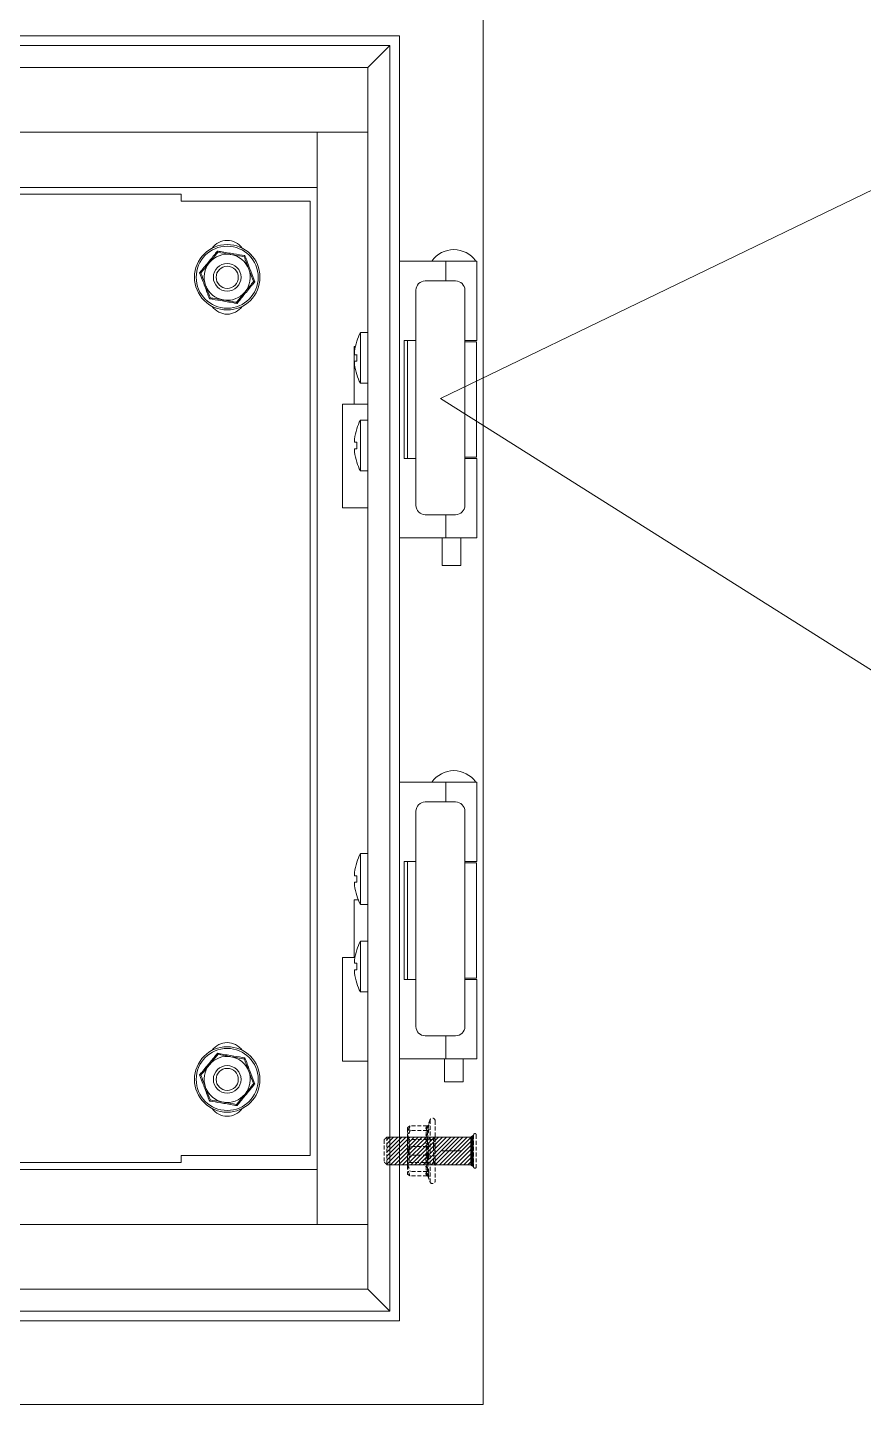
# Model space of a CAD drawing. Header units: millimetres. Extents: x 1797 to 6074, y 1266 to 4302.
# Drawn here: x 4480.1 to 4752, y 1799.2 to 2247.2 of the extents above; entities that cross this region are included whole.
import ezdxf

# ---------------------------------------------------------------- set-up
doc = ezdxf.new("R2010")
doc.units = ezdxf.units.MM
doc.linetypes.add('HIDDEN', pattern=[1.905, 1.27, -0.635])
doc.layers.add('AMLAYER_BENDLINE_BACK', color=1, linetype='HIDDEN')
doc.layers.add('BUSBAR', color=3, linetype='Continuous')

msp = doc.modelspace()

# ---------------------------------------------------------------- hatches: boundary and pattern name
at = {"layer": 'AMLAYER_BENDLINE_BACK', "lineweight": 9}
h = msp.add_hatch(dxfattribs=at)
h.set_pattern_fill('ANSI31', color=1, scale=7.5, style=0)
h.set_pattern_definition([(45, (50784.7502, 10627.8416), (-0.662912607, 0.662912607), [])])
edge = h.paths.add_edge_path()
edge.add_line((4624.27, 1884.2), (4624.27, 1885.15))
edge.add_line((4624.27, 1885.15), (4624.27, 1885.56))
edge.add_line((4624.27, 1885.56), (4624.27, 1886.07))
edge.add_line((4624.27, 1886.07), (4624.27, 1886.23))
edge.add_spline(control_points=[(4624.27, 1886.23), (4596.95, 1886.23)], knot_values=[0, 0, 1, 1], degree=1, periodic=0)
edge.add_line((4596.95, 1886.23), (4596.95, 1877.23))
edge.add_spline(control_points=[(4596.95, 1877.23), (4624.27, 1877.23)], knot_values=[0, 0, 1, 1], degree=1, periodic=0)
edge.add_line((4624.27, 1877.23), (4624.27, 1877.32))
edge.add_line((4624.27, 1877.32), (4624.27, 1878.01))
edge.add_line((4624.27, 1878.01), (4624.27, 1878.46))
edge.add_line((4624.27, 1878.46), (4624.27, 1878.63))
edge.add_line((4624.27, 1878.63), (4624.27, 1879.15))
edge.add_line((4624.27, 1879.15), (4624.27, 1880.22))
edge.add_line((4624.27, 1880.22), (4624.27, 1880.45))
edge.add_line((4624.27, 1880.45), (4624.27, 1880.62))
edge.add_line((4624.27, 1880.62), (4624.27, 1880.68))
edge.add_line((4624.27, 1880.68), (4624.27, 1881.67))
edge.add_line((4624.27, 1881.67), (4624.27, 1882.84))
edge.add_line((4624.27, 1882.84), (4624.27, 1883.01))
edge.add_line((4624.27, 1883.01), (4624.27, 1883.87))
edge.add_line((4624.27, 1883.87), (4624.27, 1884.2))

# ---------------------------------------------------------------- linework, layer by layer
at = {"color": 7, "linetype": 'Continuous', "lineweight": 9}
for p, q in [((4628.31, 1799.23), (4628.31, 2324.23)), ((4235.5, 2244.54), (4601.12, 2244.54)), ((4601.12, 1826.42), (4601.12, 2244.54)), ((4238.68, 2241.36), (4597.94, 2241.36)), ((4597.94, 2241.36), (4590.81, 2234.23)), ((4597.94, 1829.6), (4597.94, 2241.36)), ((4245.81, 2234.23), (4590.81, 2234.23)), ((4590.81, 1836.73), (4590.81, 2234.23)), ((4245.81, 2213.23), (4590.81, 2213.23)), ((4574.31, 2213.23), (4574.31, 1857.73)), ((4574.31, 2213.23), (4574.31, 2195.23)), ((4574.31, 2195.23), (4262.31, 2195.23)), ((4530.06, 2192.98), (4306.56, 2192.98)), ((4530.06, 2192.98), (4530.06, 2190.73)), ((4530.06, 2190.73), (4572.06, 2190.73)), ((4572.06, 1880.23), (4572.06, 2190.73)), ((4601.12, 2171.23), (4616.18, 2171.23)), ((4616.18, 2171.23), (4626.24, 2171.23)), ((4616.18, 2164.78), (4616.18, 2171.23)), ((4609.44, 2164.78), (4619.34, 2164.78)), ((4606.44, 2091.73), (4606.44, 2161.78)), ((4622.34, 2161.78), (4622.34, 2144.98)), ((4588.37, 2139.73), (4588.37, 2147.98)), ((4586.47, 2140.79), (4586.47, 2141.84)), ((4587.17, 2145.15), (4587.2, 2145.14)), ((4606.44, 2145.43), (4602.65, 2145.43)), ((4602.65, 2145.43), (4602.65, 2107.03)), ((4603.67, 2145.43), (4603.67, 2107.03)), ((4626.24, 2145.43), (4622.34, 2145.43)), ((4622.34, 2107.48), (4622.34, 2144.98)), ((4622.34, 2144.98), (4626.09, 2144.98)), ((4626.09, 2144.98), (4626.09, 2107.48)), ((4587.2, 2140.79), (4586.47, 2140.79)), ((4586.47, 2137.62), (4586.47, 2138.66)), ((4586.47, 2138.66), (4587.2, 2138.66)), ((4588.37, 2131.48), (4588.37, 2139.73)), ((4590.81, 2124.7), (4582.56, 2124.7)), ((4582.56, 2124.7), (4590.81, 2124.7)), ((4588.37, 2111.23), (4588.37, 2119.48)), ((4586.47, 2112.29), (4586.47, 2113.34)), ((4587.2, 2112.29), (4586.47, 2112.29)), ((4586.47, 2109.12), (4586.47, 2110.16)), ((4586.47, 2110.16), (4587.2, 2110.16)), ((4588.37, 2102.98), (4588.37, 2111.23)), ((4602.65, 2107.03), (4606.44, 2107.03)), ((4622.34, 2107.48), (4622.34, 2091.73)), ((4626.09, 2107.48), (4622.34, 2107.48)), ((4622.34, 2107.03), (4626.24, 2107.03)), ((4582.56, 2090.95), (4588.3, 2090.95)), ((4588.3, 2090.95), (4590.81, 2090.95)), ((4619.34, 2088.73), (4609.44, 2088.73)), ((4616.18, 2081.23), (4616.18, 2088.73)), ((4616.18, 2081.23), (4601.12, 2081.23)), ((4626.24, 2081.23), (4616.18, 2081.23)), ((4617.99, 2072.23), (4614.99, 2072.23)), ((4620.99, 2072.23), (4617.99, 2072.23)), ((4601.12, 2001.7), (4616.18, 2001.7)), ((4616.18, 2001.7), (4626.24, 2001.7)), ((4616.18, 1995.25), (4616.18, 2001.7)), ((4609.44, 1995.25), (4619.34, 1995.25)), ((4606.44, 1922.2), (4606.44, 1992.25)), ((4622.34, 1992.25), (4622.34, 1975.45)), ((4588.37, 1970.2), (4588.37, 1978.45)), ((4606.44, 1975.9), (4602.65, 1975.9)), ((4602.65, 1975.9), (4602.65, 1937.5)), ((4603.67, 1975.9), (4603.67, 1937.5)), ((4626.24, 1975.9), (4622.34, 1975.9)), ((4586.47, 1971.27), (4586.47, 1972.32)), ((4587.2, 1971.27), (4586.47, 1971.27)), ((4622.34, 1975.45), (4626.09, 1975.45)), ((4622.34, 1937.95), (4622.34, 1975.45)), ((4626.09, 1975.45), (4626.09, 1937.95)), ((4586.47, 1968.09), (4586.47, 1969.14)), ((4586.47, 1969.14), (4587.2, 1969.14)), ((4588.37, 1961.95), (4588.37, 1970.2)), ((4588.37, 1941.7), (4588.37, 1949.95)), ((4582.56, 1944.7), (4586.61, 1944.7)), ((4586.47, 1942.77), (4586.47, 1943.82)), ((4587.2, 1942.77), (4586.47, 1942.77)), ((4586.47, 1939.59), (4586.47, 1940.64)), ((4586.47, 1940.64), (4587.2, 1940.64)), ((4588.37, 1933.45), (4588.37, 1941.7)), ((4602.65, 1937.5), (4606.44, 1937.5)), ((4626.09, 1937.95), (4622.34, 1937.95)), ((4622.34, 1937.95), (4622.34, 1922.2)), ((4622.34, 1937.5), (4626.24, 1937.5)), ((4619.34, 1919.2), (4609.44, 1919.2)), ((4616.18, 1911.7), (4616.18, 1919.2)), ((4582.56, 1910.95), (4590.81, 1910.95)), ((4616.18, 1911.7), (4601.12, 1911.7)), ((4626.24, 1911.7), (4616.18, 1911.7)), ((4618.74, 1904.2), (4615.74, 1904.2)), ((4621.74, 1904.2), (4618.74, 1904.2)), ((4617.99, 1881.73), (4614.99, 1881.73)), ((4620.99, 1881.73), (4617.99, 1881.73)), ((4306.56, 1877.98), (4530.06, 1877.98)), ((4530.06, 1880.23), (4530.06, 1877.98)), ((4572.06, 1880.23), (4530.06, 1880.23)), ((4574.31, 1875.73), (4262.31, 1875.73)), ((4245.81, 1857.73), (4590.81, 1857.73)), ((4245.81, 1836.73), (4590.81, 1836.73)), ((4590.81, 1836.73), (4597.94, 1829.6)), ((4238.68, 1829.6), (4597.94, 1829.6)), ((4235.5, 1826.42), (4601.12, 1826.42)), ((4208.31, 1799.23), (4628.31, 1799.23))]:
    msp.add_line(p, q, dxfattribs=at)
at = {"color": 7, "linetype": 'HIDDEN', "lineweight": 9}
for p, q in [((4586.31, 2143.45), (4586.74, 2143.45)), ((4586.31, 1963.45), (4587.66, 1963.45))]:
    msp.add_line(p, q, dxfattribs=at)
at = {"color": 1, "linetype": 'HIDDEN', "lineweight": 9}
for p, q in [((4596.95, 1886.23), (4596.95, 1877.23)), ((4624.27, 1886.25), (4624.27, 1886.03)), ((4624.83, 1886.23), (4624.27, 1886.23)), ((4624.83, 1886.21), (4624.27, 1886.21)), ((4624.83, 1886.16), (4624.27, 1886.16)), ((4624.83, 1886.11), (4624.27, 1886.11)), ((4625.17, 1886.33), (4624.83, 1886.33)), ((4625.17, 1886.25), (4624.83, 1886.25)), ((4624.83, 1886.25), (4624.83, 1886.03)), ((4625.17, 1886.23), (4624.83, 1886.23)), ((4625.17, 1886.16), (4624.83, 1886.16)), ((4625.17, 1886.13), (4624.83, 1886.13)), ((4625.17, 1886.13), (4624.83, 1886.13)), ((4625.17, 1886.91), (4625.17, 1876.55)), ((4626.06, 1886.91), (4626.06, 1876.55)), ((4596.07, 1885.34), (4596.07, 1878.11)), ((4624.27, 1886.03), (4624.27, 1886.07)), ((4624.27, 1886.07), (4624.27, 1885.56)), ((4624.83, 1886.04), (4624.27, 1886.04)), ((4624.83, 1885.96), (4624.27, 1885.96)), ((4624.83, 1885.8), (4624.27, 1885.8)), ((4624.83, 1885.68), (4624.27, 1885.68)), ((4624.83, 1885.56), (4624.27, 1885.56)), ((4624.27, 1885.15), (4624.27, 1885.56)), ((4624.83, 1885.43), (4624.27, 1885.43)), ((4624.83, 1885.16), (4624.27, 1885.16)), ((4624.27, 1885.15), (4624.27, 1884.2)), ((4624.83, 1884.99), (4624.27, 1884.99)), ((4624.83, 1884.83), (4624.27, 1884.83)), ((4624.83, 1884.64), (4624.27, 1884.64)), ((4624.83, 1884.29), (4624.27, 1884.29)), ((4624.27, 1884.2), (4624.27, 1883.87)), ((4624.83, 1884.08), (4624.27, 1884.08)), ((4624.83, 1883.87), (4624.27, 1883.87)), ((4624.27, 1883.01), (4624.27, 1883.87)), ((4624.83, 1883.65), (4624.27, 1883.65)), ((4624.83, 1883.25), (4624.27, 1883.25)), ((4624.27, 1883.01), (4624.27, 1882.84)), ((4624.83, 1883.01), (4624.27, 1883.01)), ((4624.27, 1882.84), (4624.27, 1881.67)), ((4624.83, 1882.78), (4624.27, 1882.78)), ((4624.83, 1882.53), (4624.27, 1882.53)), ((4624.83, 1882.1), (4624.27, 1882.1)), ((4624.83, 1881.85), (4624.27, 1881.85)), ((4624.27, 1880.68), (4624.27, 1881.67)), ((4624.27, 1881.67), (4624.27, 1881.61)), ((4624.83, 1881.61), (4624.27, 1881.61)), ((4625.17, 1886.07), (4624.83, 1886.07)), ((4624.83, 1886.07), (4624.83, 1885.15)), ((4624.83, 1886.07), (4624.83, 1886.03)), ((4625.17, 1886.03), (4624.83, 1886.03)), ((4625.17, 1885.98), (4624.83, 1885.98)), ((4625.17, 1885.84), (4624.83, 1885.84)), ((4625.17, 1885.54), (4624.83, 1885.54)), ((4625.17, 1885.44), (4624.83, 1885.44)), ((4625.17, 1885.15), (4624.83, 1885.15)), ((4624.83, 1884.83), (4624.83, 1885.15)), ((4625.17, 1885.05), (4624.83, 1885.05)), ((4624.83, 1884.2), (4624.83, 1884.83)), ((4625.17, 1884.67), (4624.83, 1884.67)), ((4625.17, 1884.31), (4624.83, 1884.31)), ((4625.17, 1884.2), (4624.83, 1884.2)), ((4624.83, 1884.2), (4624.83, 1882.84)), ((4625.17, 1883.82), (4624.83, 1883.82)), ((4625.17, 1883.37), (4624.83, 1883.37)), ((4625.17, 1883.23), (4624.83, 1883.23)), ((4624.83, 1881.85), (4624.83, 1882.84)), ((4625.17, 1882.84), (4624.83, 1882.84)), ((4624.83, 1882.78), (4624.83, 1882.84)), ((4625.17, 1882.7), (4624.83, 1882.7)), ((4625.17, 1882.22), (4624.83, 1882.22)), ((4624.83, 1881.79), (4624.83, 1881.85)), ((4624.83, 1881.79), (4624.83, 1881.67)), ((4625.17, 1881.79), (4624.83, 1881.79)), ((4625.17, 1881.67), (4624.83, 1881.67)), ((4624.83, 1881.67), (4624.83, 1880.22)), ((4624.83, 1881.36), (4624.27, 1881.36)), ((4624.83, 1880.93), (4624.27, 1880.93)), ((4624.83, 1880.68), (4624.27, 1880.68)), ((4624.27, 1880.68), (4624.27, 1880.62)), ((4624.27, 1880.62), (4624.27, 1880.45)), ((4624.83, 1880.45), (4624.27, 1880.45)), ((4624.27, 1880.45), (4624.27, 1880.22)), ((4624.27, 1880.22), (4624.27, 1879.15)), ((4624.83, 1880.21), (4624.27, 1880.21)), ((4624.83, 1879.81), (4624.27, 1879.81)), ((4624.83, 1879.58), (4624.27, 1879.58)), ((4624.83, 1879.38), (4624.27, 1879.38)), ((4624.83, 1879.17), (4624.27, 1879.17)), ((4624.27, 1878.63), (4624.27, 1879.15)), ((4624.83, 1878.82), (4624.27, 1878.82)), ((4624.83, 1878.63), (4624.27, 1878.63)), ((4624.27, 1878.63), (4624.27, 1878.46)), ((4624.83, 1878.46), (4624.27, 1878.46)), ((4624.27, 1878.46), (4624.27, 1878.01)), ((4624.83, 1878.3), (4624.27, 1878.3)), ((4624.83, 1878.03), (4624.27, 1878.03)), ((4624.27, 1878.01), (4624.27, 1877.32)), ((4624.83, 1877.89), (4624.27, 1877.89)), ((4624.83, 1877.77), (4624.27, 1877.77)), ((4624.83, 1877.66), (4624.27, 1877.66)), ((4624.83, 1877.49), (4624.27, 1877.49)), ((4624.83, 1877.41), (4624.27, 1877.41)), ((4624.83, 1877.35), (4624.27, 1877.35)), ((4624.27, 1877.32), (4624.27, 1877.13)), ((4624.83, 1877.3), (4624.27, 1877.3)), ((4624.83, 1877.24), (4624.27, 1877.24)), ((4624.83, 1877.23), (4624.27, 1877.23)), ((4625.17, 1881.24), (4624.83, 1881.24)), ((4625.17, 1880.76), (4624.83, 1880.76)), ((4625.17, 1880.62), (4624.83, 1880.62)), ((4624.83, 1879.58), (4624.83, 1880.22)), ((4625.17, 1880.22), (4624.83, 1880.22)), ((4625.17, 1880.09), (4624.83, 1880.09)), ((4625.17, 1879.64), (4624.83, 1879.64)), ((4624.83, 1879.38), (4624.83, 1879.58)), ((4624.83, 1879.15), (4624.83, 1879.38)), ((4625.17, 1879.26), (4624.83, 1879.26)), ((4624.83, 1879.15), (4624.83, 1878.01)), ((4625.17, 1879.15), (4624.83, 1879.15)), ((4625.17, 1878.79), (4624.83, 1878.79)), ((4625.17, 1878.41), (4624.83, 1878.41)), ((4625.17, 1878.31), (4624.83, 1878.31)), ((4624.83, 1877.89), (4624.83, 1878.01)), ((4625.17, 1878.01), (4624.83, 1878.01)), ((4625.17, 1877.92), (4624.83, 1877.92)), ((4624.83, 1877.77), (4624.83, 1877.89)), ((4624.83, 1877.32), (4624.83, 1877.77)), ((4625.17, 1877.62), (4624.83, 1877.62)), ((4625.17, 1877.39), (4624.83, 1877.39)), ((4624.83, 1877.32), (4624.83, 1876.8)), ((4625.17, 1877.32), (4624.83, 1877.32)), ((4625.17, 1877.13), (4624.83, 1877.13)), ((4625.17, 1876.95), (4624.83, 1876.95)), ((4625.17, 1876.91), (4624.83, 1876.91)), ((4625.17, 1876.8), (4624.83, 1876.8)), ((4625.17, 1876.77), (4624.88, 1876.77)), ((4625.17, 1876.7), (4625, 1876.7)), ((4625.17, 1876.68), (4625.04, 1876.68))]:
    msp.add_line(p, q, dxfattribs=at)
at = {"color": 7, "linetype": 'Continuous', "lineweight": 9, "flags": 128}
for points in [[(4587.17, 1975.63), (4587.17, 1975.63), (4587.18, 1975.62), (4587.19, 1975.62), (4587.2, 1975.61)], [(4587.2, 1964.8), (4587.19, 1964.79), (4587.18, 1964.79), (4587.17, 1964.78), (4587.17, 1964.78)], [(4587.17, 1947.13), (4587.17, 1947.13), (4587.18, 1947.12), (4587.19, 1947.12), (4587.2, 1947.11)], [(4587.2, 1936.3), (4587.19, 1936.29), (4587.18, 1936.29), (4587.17, 1936.28), (4587.17, 1936.28)]]:
    msp.add_lwpolyline(points, dxfattribs=at)
at = {"color": 7, "linetype": 'Continuous', "lineweight": 9}
for centre, radius in [((4545.06, 2165.98), 10.65), ((4545.06, 2165.98), 10.09), ((4545.06, 2165.98), 4.5), ((4545.06, 2165.98), 3.61), ((4545.06, 1904.98), 10.65), ((4545.06, 1904.98), 10.09), ((4545.06, 1904.98), 4.5), ((4545.06, 1904.98), 3.61)]:
    msp.add_circle(centre, radius, dxfattribs=at)
for centre, radius, start, end in [((4545.06, 2172.03), 5.95, 35.1192, 144.8808), ((4545.06, 2165.98), 7.5, 80.5588, 140.5588), ((4545.06, 2165.98), 7.5, 20.5588, 80.5588), ((4618.74, 2166.34), 8.64, 34.4829, 145.5171), ((4545.06, 2165.98), 7.5, 140.5588, 200.5588), ((4545.06, 2165.98), 7.5, 320.5588, 20.5588), ((4609.44, 2161.78), 3, 90, 180), ((4619.34, 2161.78), 3, 0, 90), ((4545.06, 2165.98), 7.5, 200.5588, 260.5588), ((4545.06, 2165.98), 7.5, 260.5588, 320.5588), ((4545.06, 2159.93), 5.95, 215.1192, 324.8808), ((4603.86, 2139.73), 17.55, 151.9602, 162.0045), ((4603.86, 2139.73), 17.52, 162.0203, 173.0697), ((4603.86, 2139.73), 17.52, 186.9303, 197.9797), ((4606.56, 2139.73), 19.39, 176.8515, 183.1485), ((4580.52, 2147.69), 14.94, 296.4411, 296.5665), ((4603.86, 2139.73), 17.55, 197.9955, 208.0398), ((4603.86, 2111.23), 17.55, 151.9602, 162.0045), ((4603.86, 2111.23), 17.52, 162.0203, 173.0697), ((4597.47, 2137.27), 23.05, 243.4556, 243.5369), ((4606.56, 2111.23), 19.39, 176.8514, 183.1486), ((4603.86, 2111.23), 17.52, 186.9303, 197.9797), ((4591.11, 2097.95), 8.79, 116.3972, 116.6104), ((4603.86, 2111.23), 17.55, 197.9955, 208.0398), ((4609.44, 2091.73), 3, 180, 270), ((4619.34, 2091.73), 3, 270, 0), ((4618.74, 1996.81), 8.64, 34.4829, 145.5171), ((4609.44, 1992.25), 3, 90, 180), ((4619.34, 1992.25), 3, 0, 90), ((4603.86, 1970.2), 17.55, 151.9602, 162.0045), ((4603.86, 1970.2), 17.52, 162.0203, 173.0697), ((4606.56, 1970.2), 19.39, 176.8514, 183.1486), ((4603.86, 1970.2), 17.52, 186.9303, 197.9797), ((4603.86, 1970.2), 17.55, 197.9955, 208.0398), ((4603.86, 1941.7), 17.55, 151.9602, 162.0045), ((4603.86, 1941.7), 17.52, 162.0203, 173.0697), ((4606.56, 1941.7), 19.39, 176.8514, 183.1486), ((4603.86, 1941.7), 17.52, 186.9303, 197.9797), ((4603.86, 1941.7), 17.55, 197.9955, 208.0398), ((4609.44, 1922.2), 3, 180, 270), ((4619.34, 1922.2), 3, 270, 0), ((4545.06, 1911.03), 5.95, 35.1192, 144.8808), ((4545.06, 1904.98), 7.5, 140.5588, 200.5588), ((4545.06, 1904.98), 7.5, 80.5588, 140.5588), ((4545.06, 1904.98), 7.5, 20.5588, 80.5588), ((4545.06, 1904.98), 7.5, 320.5588, 20.5588), ((4545.06, 1904.98), 7.5, 200.5588, 260.5588), ((4545.06, 1904.98), 7.5, 260.5588, 320.5588), ((4545.06, 1898.93), 5.95, 215.1192, 324.8808)]:
    msp.add_arc(centre, radius, start, end, dxfattribs=at)
at = {"color": 1, "linetype": 'HIDDEN', "lineweight": 9}
for centre, start, end in [((4625.62, 1886.91), 0, 180), ((4625.62, 1876.55), 180, 0)]:
    msp.add_arc(centre, 0.446, start, end, dxfattribs=at)
at = {"color": 7, "linetype": 'Continuous', "lineweight": 9}
for points, knots in [([(4536.09, 2167.47), (4536.31, 2167.74), (4537.45, 2169.11), (4539.42, 2171.47), (4541.09, 2173.54), (4541.87, 2174.5)], [0, 0, 0, 0, 0.118083, 0.592257, 1, 1, 1, 1]), ([(4539.27, 2170.74), (4540.02, 2171.66), (4540.97, 2172.81), (4541.85, 2173.88), (4542.02, 2174.09)], [0, 0, 0, 0, 0.801465, 1, 1, 1, 1]), ([(4542.02, 2174.09), (4542.02, 2174.09), (4542.01, 2174.11), (4541.98, 2174.2), (4541.93, 2174.33), (4541.89, 2174.44), (4541.87, 2174.5), (4541.87, 2174.5)], [0, 0, 0, 0, 0.236186, 0.471402, 0.732454, 0.992093, 1, 1, 1, 1]), ([(4541.87, 2174.5), (4542.22, 2174.44), (4543.97, 2174.13), (4546.99, 2173.61), (4549.63, 2173.2), (4550.84, 2173.01)], [0, 0, 0, 0, 0.118084, 0.592259, 1, 1, 1, 1]), ([(4542.02, 2174.09), (4543.28, 2173.88), (4544.68, 2173.65), (4546.14, 2173.4), (4546.29, 2173.38)], [0, 0, 0, 0, 0.896037, 1, 1, 1, 1]), ([(4546.29, 2173.38), (4547.46, 2173.18), (4548.93, 2172.94), (4550.29, 2172.71), (4550.56, 2172.67)], [0, 0, 0, 0, 0.801461, 1, 1, 1, 1]), ([(4550.84, 2173.01), (4550.84, 2173), (4550.8, 2172.96), (4550.72, 2172.86), (4550.64, 2172.76), (4550.58, 2172.68), (4550.57, 2172.67), (4550.56, 2172.67)], [0, 0, 0, 0, 0.007913, 0.267525, 0.5286, 0.763814, 1, 1, 1, 1]), ([(4550.84, 2173.01), (4550.96, 2172.67), (4551.57, 2171), (4552.64, 2168.12), (4553.6, 2165.64), (4554.04, 2164.49)], [0, 0, 0, 0, 0.118084, 0.592258, 1, 1, 1, 1]), ([(4536.52, 2167.4), (4537.33, 2168.38), (4538.23, 2169.48), (4539.17, 2170.62), (4539.27, 2170.74)], [0, 0, 0, 0, 0.896035, 1, 1, 1, 1]), ([(4550.56, 2172.67), (4550.69, 2172.32), (4551.18, 2171.03), (4551.7, 2169.64), (4552.08, 2168.61)], [0, 0, 0, 0, 0.263254, 1, 1, 1, 1]), ([(4552.08, 2168.61), (4552.16, 2168.41), (4552.66, 2167.07), (4553.18, 2165.7), (4553.59, 2164.6), (4553.6, 2164.56)], [0, 0, 0, 0, 0.148486, 0.965571, 1, 1, 1, 1]), ([(4539.28, 2158.95), (4539.16, 2159.28), (4538.55, 2160.96), (4537.48, 2163.84), (4536.53, 2166.32), (4536.09, 2167.47)], [0, 0, 0, 0, 0.118083, 0.592258, 1, 1, 1, 1]), ([(4536.52, 2167.4), (4536.51, 2167.4), (4536.5, 2167.4), (4536.4, 2167.42), (4536.27, 2167.44), (4536.15, 2167.46), (4536.09, 2167.47), (4536.09, 2167.47)], [0, 0, 0, 0, 0.236186, 0.471401, 0.732468, 0.992092, 1, 1, 1, 1]), ([(4536.52, 2167.4), (4536.65, 2167.06), (4537.13, 2165.76), (4537.66, 2164.37), (4538.04, 2163.35)], [0, 0, 0, 0, 0.263253, 1, 1, 1, 1]), ([(4554.04, 2164.49), (4553.81, 2164.21), (4552.67, 2162.85), (4550.71, 2160.49), (4549.03, 2158.42), (4548.26, 2157.46)], [0, 0, 0, 0, 0.118083, 0.592258, 1, 1, 1, 1]), ([(4553.6, 2164.56), (4552.79, 2163.57), (4551.89, 2162.47), (4550.95, 2161.33), (4550.85, 2161.21)], [0, 0, 0, 0, 0.896037, 1, 1, 1, 1]), ([(4554.04, 2164.49), (4554.04, 2164.49), (4553.97, 2164.5), (4553.86, 2164.52), (4553.72, 2164.54), (4553.62, 2164.56), (4553.61, 2164.56), (4553.6, 2164.56)], [0, 0, 0, 0, 0.007908, 0.267532, 0.528599, 0.763814, 1, 1, 1, 1]), ([(4538.04, 2163.35), (4538.12, 2163.14), (4538.62, 2161.8), (4539.13, 2160.44), (4539.54, 2159.34), (4539.56, 2159.29)], [0, 0, 0, 0, 0.148486, 0.965571, 1, 1, 1, 1]), ([(4550.85, 2161.21), (4550.1, 2160.3), (4549.16, 2159.15), (4548.28, 2158.08), (4548.1, 2157.87)], [0, 0, 0, 0, 0.801462, 1, 1, 1, 1]), ([(4539.56, 2159.29), (4539.56, 2159.29), (4539.55, 2159.28), (4539.49, 2159.2), (4539.4, 2159.09), (4539.32, 2159), (4539.28, 2158.95), (4539.28, 2158.95)], [0, 0, 0, 0, 0.236185, 0.471405, 0.732466, 0.992087, 1, 1, 1, 1]), ([(4548.26, 2157.46), (4547.91, 2157.52), (4546.16, 2157.83), (4543.13, 2158.35), (4540.5, 2158.76), (4539.28, 2158.95)], [0, 0, 0, 0, 0.118082, 0.592258, 1, 1, 1, 1]), ([(4543.83, 2158.58), (4542.66, 2158.78), (4541.2, 2159.02), (4539.83, 2159.25), (4539.56, 2159.29)], [0, 0, 0, 0, 0.801462, 1, 1, 1, 1]), ([(4548.1, 2157.87), (4546.84, 2158.08), (4545.44, 2158.31), (4543.98, 2158.56), (4543.83, 2158.58)], [0, 0, 0, 0, 0.896037, 1, 1, 1, 1]), ([(4548.26, 2157.46), (4548.26, 2157.46), (4548.23, 2157.52), (4548.19, 2157.63), (4548.14, 2157.76), (4548.11, 2157.85), (4548.1, 2157.86), (4548.1, 2157.87)], [0, 0, 0, 0, 0.007907, 0.267532, 0.528602, 0.763814, 1, 1, 1, 1]), ([(4536.09, 1906.47), (4536.31, 1906.74), (4537.45, 1908.11), (4539.42, 1910.47), (4541.09, 1912.54), (4541.87, 1913.5)], [0, 0, 0, 0, 0.118083, 0.592258, 1, 1, 1, 1]), ([(4539.27, 1909.74), (4540.02, 1910.66), (4540.97, 1911.81), (4541.85, 1912.88), (4542.02, 1913.09)], [0, 0, 0, 0, 0.801464, 1, 1, 1, 1]), ([(4542.02, 1913.09), (4542.02, 1913.09), (4542.01, 1913.11), (4541.98, 1913.2), (4541.93, 1913.33), (4541.89, 1913.44), (4541.87, 1913.5), (4541.87, 1913.5)], [0, 0, 0, 0, 0.236183, 0.471396, 0.73246, 0.992086, 1, 1, 1, 1]), ([(4541.87, 1913.5), (4542.22, 1913.44), (4543.97, 1913.13), (4546.99, 1912.61), (4549.63, 1912.2), (4550.84, 1912.01)], [0, 0, 0, 0, 0.118084, 0.592259, 1, 1, 1, 1]), ([(4542.02, 1913.09), (4543.28, 1912.88), (4544.68, 1912.65), (4546.14, 1912.4), (4546.29, 1912.38)], [0, 0, 0, 0, 0.896037, 1, 1, 1, 1]), ([(4536.52, 1906.4), (4537.33, 1907.38), (4538.23, 1908.48), (4539.17, 1909.62), (4539.27, 1909.74)], [0, 0, 0, 0, 0.896037, 1, 1, 1, 1]), ([(4546.29, 1912.38), (4547.46, 1912.18), (4548.93, 1911.94), (4550.29, 1911.71), (4550.56, 1911.67)], [0, 0, 0, 0, 0.801462, 1, 1, 1, 1]), ([(4550.84, 1912.01), (4550.84, 1912), (4550.8, 1911.96), (4550.72, 1911.86), (4550.64, 1911.76), (4550.58, 1911.68), (4550.57, 1911.67), (4550.56, 1911.67)], [0, 0, 0, 0, 0.007913, 0.26753, 0.528598, 0.763816, 1, 1, 1, 1]), ([(4550.56, 1911.67), (4550.69, 1911.32), (4551.18, 1910.03), (4551.7, 1908.64), (4552.08, 1907.61)], [0, 0, 0, 0, 0.263254, 1, 1, 1, 1]), ([(4550.84, 1912.01), (4550.96, 1911.67), (4551.57, 1910), (4552.64, 1907.12), (4553.6, 1904.64), (4554.04, 1903.49)], [0, 0, 0, 0, 0.118083, 0.592258, 1, 1, 1, 1]), ([(4539.28, 1897.95), (4539.16, 1898.28), (4538.55, 1899.96), (4537.48, 1902.84), (4536.53, 1905.32), (4536.09, 1906.47)], [0, 0, 0, 0, 0.118083, 0.592259, 1, 1, 1, 1]), ([(4536.52, 1906.4), (4536.51, 1906.4), (4536.5, 1906.4), (4536.4, 1906.42), (4536.27, 1906.44), (4536.15, 1906.46), (4536.09, 1906.47), (4536.09, 1906.47)], [0, 0, 0, 0, 0.236186, 0.471401, 0.732468, 0.992093, 1, 1, 1, 1]), ([(4536.52, 1906.4), (4536.65, 1906.06), (4537.13, 1904.76), (4537.66, 1903.37), (4538.04, 1902.35)], [0, 0, 0, 0, 0.263254, 1, 1, 1, 1]), ([(4552.08, 1907.61), (4552.16, 1907.41), (4552.66, 1906.07), (4553.18, 1904.7), (4553.59, 1903.6), (4553.6, 1903.56)], [0, 0, 0, 0, 0.148485, 0.965571, 1, 1, 1, 1]), ([(4538.04, 1902.35), (4538.12, 1902.14), (4538.62, 1900.8), (4539.13, 1899.44), (4539.54, 1898.34), (4539.56, 1898.29)], [0, 0, 0, 0, 0.148485, 0.965571, 1, 1, 1, 1]), ([(4550.85, 1900.21), (4550.1, 1899.3), (4549.16, 1898.15), (4548.28, 1897.08), (4548.1, 1896.87)], [0, 0, 0, 0, 0.801462, 1, 1, 1, 1]), ([(4554.04, 1903.49), (4553.81, 1903.21), (4552.67, 1901.85), (4550.71, 1899.49), (4549.03, 1897.42), (4548.26, 1896.46)], [0, 0, 0, 0, 0.118083, 0.592258, 1, 1, 1, 1]), ([(4553.6, 1903.56), (4552.79, 1902.57), (4551.89, 1901.47), (4550.95, 1900.33), (4550.85, 1900.21)], [0, 0, 0, 0, 0.896036, 1, 1, 1, 1]), ([(4554.04, 1903.49), (4554.04, 1903.49), (4553.97, 1903.5), (4553.86, 1903.52), (4553.72, 1903.54), (4553.62, 1903.56), (4553.61, 1903.56), (4553.6, 1903.56)], [0, 0, 0, 0, 0.007907, 0.267531, 0.528599, 0.763814, 1, 1, 1, 1]), ([(4539.56, 1898.29), (4539.56, 1898.29), (4539.55, 1898.28), (4539.49, 1898.2), (4539.4, 1898.09), (4539.32, 1898), (4539.28, 1897.95), (4539.28, 1897.95)], [0, 0, 0, 0, 0.236185, 0.471399, 0.732462, 0.992087, 1, 1, 1, 1]), ([(4548.26, 1896.46), (4547.91, 1896.52), (4546.16, 1896.83), (4543.13, 1897.35), (4540.5, 1897.76), (4539.28, 1897.95)], [0, 0, 0, 0, 0.118082, 0.592258, 1, 1, 1, 1]), ([(4543.83, 1897.58), (4542.66, 1897.78), (4541.2, 1898.02), (4539.83, 1898.25), (4539.56, 1898.29)], [0, 0, 0, 0, 0.801462, 1, 1, 1, 1]), ([(4548.1, 1896.87), (4546.84, 1897.08), (4545.44, 1897.31), (4543.98, 1897.56), (4543.83, 1897.58)], [0, 0, 0, 0, 0.896037, 1, 1, 1, 1]), ([(4548.26, 1896.46), (4548.26, 1896.46), (4548.23, 1896.52), (4548.19, 1896.63), (4548.14, 1896.76), (4548.11, 1896.85), (4548.1, 1896.86), (4548.1, 1896.87)], [0, 0, 0, 0, 0.007914, 0.267531, 0.5286, 0.763815, 1, 1, 1, 1])]:
    msp.add_open_spline(points, degree=3, knots=knots, dxfattribs=at)
for points in [[(4626.24, 2145.43), (4626.24, 2171.23)], [(4590.81, 2147.98), (4588.37, 2147.98)], [(4588.37, 2131.48), (4590.81, 2131.48)], [(4582.56, 2124.7), (4582.56, 2090.95)], [(4590.81, 2119.48), (4588.37, 2119.48)], [(4626.24, 2081.23), (4626.24, 2107.03)], [(4588.37, 2102.98), (4590.81, 2102.98)], [(4614.99, 2081.23), (4614.99, 2072.23)], [(4620.99, 2072.23), (4620.99, 2081.23)], [(4626.24, 1975.9), (4626.24, 2001.7)], [(4590.81, 1978.45), (4588.37, 1978.45)], [(4588.37, 1961.95), (4590.81, 1961.95)], [(4590.81, 1949.95), (4588.37, 1949.95)], [(4582.56, 1944.7), (4582.56, 1910.95)], [(4626.24, 1911.7), (4626.24, 1937.5)], [(4588.37, 1933.45), (4590.81, 1933.45)], [(4615.74, 1911.7), (4615.74, 1904.2)], [(4621.74, 1904.2), (4621.74, 1911.7)]]:
    msp.add_open_spline(points, degree=1, dxfattribs=at)
at = {"color": 7, "lineweight": 9}
for points in [[(4586.31, 2143.45), (4586.31, 2124.7)], [(4586.31, 1963.45), (4586.31, 1944.7)]]:
    msp.add_open_spline(points, degree=1, dxfattribs=at)
at = {"color": 1, "linetype": 'HIDDEN', "lineweight": 9}
for points, degree in [([(4596.95, 1886.23), (4596.07, 1885.34)], 1), ([(4624.83, 1886.23), (4624.27, 1886.23)], 1), ([(4625.17, 1886.26), (4624.83, 1886.26)], 1), ([(4626.07, 1886.9), (4626.06, 1886.9)], 1), ([(4596.07, 1878.11), (4596.95, 1877.23)], 1), ([(4624.27, 1877.23), (4624.83, 1877.23)], 1), ([(4625.17, 1876.93), (4624.99, 1877.04), (4624.82, 1876.96), (4624.64, 1876.91)], 3), ([(4624.68, 1876.89), (4624.84, 1876.94), (4625, 1877.02), (4625.17, 1876.93)], 3), ([(4624.68, 1876.89), (4624.84, 1876.88), (4625.01, 1876.78), (4625.17, 1876.68)], 3), ([(4625.04, 1876.68), (4625.17, 1876.68)], 1), ([(4626.06, 1876.56), (4626.07, 1876.56)], 1)]:
    msp.add_open_spline(points, degree=degree, dxfattribs=at)
at = {"color": 1, "lineweight": 9}
for points in [[(4624.27, 1886.23), (4596.95, 1886.23)], [(4596.95, 1877.23), (4624.27, 1877.23)]]:
    msp.add_open_spline(points, degree=1, dxfattribs=at)
at = {"color": 1, "linetype": 'HIDDEN', "lineweight": 9}
for points, knots in [([(4625.17, 1886.81), (4625.06, 1886.74), (4624.76, 1886.55), (4624.46, 1886.37), (4624.27, 1886.25)], [0, 0, 0, 0, 0.374628, 1, 1, 1, 1]), ([(4624.27, 1886.23), (4624.44, 1886.33), (4624.74, 1886.51), (4625.04, 1886.69), (4625.17, 1886.77)], [0, 0, 0, 0, 0.559493, 1, 1, 1, 1]), ([(4625.17, 1886.69), (4625.06, 1886.62), (4624.76, 1886.45), (4624.46, 1886.27), (4624.27, 1886.16)], [0, 0, 0, 0, 0.374625, 1, 1, 1, 1]), ([(4624.27, 1886.13), (4624.46, 1886.25), (4624.76, 1886.43), (4625.06, 1886.62), (4625.17, 1886.68)], [0, 0, 0, 0, 0.625374, 1, 1, 1, 1]), ([(4624.27, 1886.03), (4624.44, 1886.12), (4624.74, 1886.29), (4625.04, 1886.46), (4625.17, 1886.53)], [0, 0, 0, 0, 0.559495, 1, 1, 1, 1]), ([(4625.17, 1886.52), (4625.04, 1886.45), (4624.74, 1886.26), (4624.44, 1886.08), (4624.27, 1885.98)], [0, 0, 0, 0, 0.440506, 1, 1, 1, 1]), ([(4625.17, 1886.06), (4625.06, 1886), (4624.76, 1886.38), (4624.46, 1886.23), (4624.27, 1886.13)], [0, 0, 0, 0, 0.374628, 1, 1, 1, 1]), ([(4625.17, 1886.05), (4625.04, 1885.98), (4624.74, 1886.34), (4624.44, 1886.17), (4624.27, 1886.07)], [0, 0, 0, 0, 0.440505, 1, 1, 1, 1]), ([(4624.27, 1885.84), (4624.46, 1885.92), (4624.76, 1886.06), (4625.06, 1886.2), (4625.17, 1886.25)], [0, 0, 0, 0, 0.625372, 1, 1, 1, 1]), ([(4624.43, 1886.35), (4624.56, 1886.33), (4624.81, 1886.12), (4625.06, 1886.26), (4625.17, 1886.33)], [0.1790506, 0.1790506, 0.1790506, 0.1790506, 0.6253726, 1, 1, 1, 1]), ([(4625.17, 1885.91), (4625.06, 1885.86), (4624.76, 1885.74), (4624.46, 1885.61), (4624.27, 1885.54)], [0, 0, 0, 0, 0.374627, 1, 1, 1, 1]), ([(4624.27, 1885.44), (4624.46, 1885.54), (4624.76, 1885.69), (4625.06, 1885.84), (4625.17, 1885.89)], [0, 0, 0, 0, 0.625375, 1, 1, 1, 1]), ([(4624.27, 1885.15), (4624.46, 1885.22), (4624.76, 1885.33), (4625.06, 1885.44), (4625.17, 1885.48)], [0, 0, 0, 0, 0.625374, 1, 1, 1, 1]), ([(4625.17, 1885.46), (4625.06, 1885.41), (4624.76, 1885.27), (4624.46, 1885.13), (4624.27, 1885.05)], [0, 0, 0, 0, 0.374628, 1, 1, 1, 1]), ([(4624.27, 1884.67), (4624.46, 1884.74), (4624.76, 1884.87), (4625.06, 1884.99), (4625.17, 1885.04)], [0, 0, 0, 0, 0.625372, 1, 1, 1, 1]), ([(4625.17, 1884.53), (4625.06, 1884.49), (4624.76, 1884.38), (4624.46, 1884.27), (4624.27, 1884.2)], [0, 0, 0, 0, 0.374626, 1, 1, 1, 1]), ([(4625.17, 1884.53), (4624.88, 1884.46), (4624.58, 1884.39), (4624.28, 1884.31), (4624.27, 1884.31)], [0, 0, 0, 0, 0.950163, 1, 1, 1, 1]), ([(4624.27, 1883.82), (4624.46, 1883.85), (4624.76, 1883.91), (4625.06, 1883.97), (4625.17, 1883.99)], [0, 0, 0, 0, 0.625372, 1, 1, 1, 1]), ([(4625.17, 1883.48), (4625.04, 1883.47), (4624.74, 1883.43), (4624.44, 1883.39), (4624.27, 1883.37)], [0, 0, 0, 0, 0.440506, 1, 1, 1, 1]), ([(4624.27, 1883.23), (4624.28, 1883.24), (4624.58, 1883.31), (4624.88, 1883.39), (4625.17, 1883.46)], [0, 0, 0, 0, 0.049836, 1, 1, 1, 1]), ([(4624.27, 1882.84), (4624.46, 1882.85), (4624.76, 1882.87), (4625.06, 1882.89), (4625.17, 1882.89)], [0, 0, 0, 0, 0.625373, 1, 1, 1, 1]), ([(4625.17, 1882.87), (4625.06, 1882.85), (4624.76, 1882.79), (4624.46, 1882.74), (4624.27, 1882.7)], [0, 0, 0, 0, 0.374622, 1, 1, 1, 1]), ([(4624.27, 1882.22), (4624.44, 1882.24), (4624.74, 1882.28), (4625.04, 1882.32), (4625.17, 1882.34)], [0, 0, 0, 0, 0.559496, 1, 1, 1, 1]), ([(4625.17, 1881.73), (4625.06, 1881.74), (4624.76, 1881.76), (4624.46, 1881.78), (4624.27, 1881.79)], [0, 0, 0, 0, 0.374629, 1, 1, 1, 1]), ([(4625.17, 1881.73), (4625.06, 1881.72), (4624.76, 1881.7), (4624.46, 1881.68), (4624.27, 1881.67)], [0, 0, 0, 0, 0.374629, 1, 1, 1, 1]), ([(4624.27, 1881.24), (4624.28, 1881.24), (4624.58, 1881.2), (4624.88, 1881.16), (4625.17, 1881.12)], [0, 0, 0, 0, 0.049836, 1, 1, 1, 1]), ([(4625.17, 1880.59), (4625.06, 1880.61), (4624.76, 1880.67), (4624.46, 1880.72), (4624.27, 1880.76)], [0, 0, 0, 0, 0.374627, 1, 1, 1, 1]), ([(4624.27, 1880.62), (4624.46, 1880.61), (4624.76, 1880.59), (4625.06, 1880.57), (4625.17, 1880.56)], [0, 0, 0, 0, 0.625373, 1, 1, 1, 1]), ([(4624.27, 1880.22), (4624.44, 1880.18), (4624.74, 1880.11), (4625.04, 1880.03), (4625.17, 1880)], [0, 0, 0, 0, 0.559496, 1, 1, 1, 1]), ([(4625.17, 1879.97), (4624.88, 1880.01), (4624.58, 1880.05), (4624.28, 1880.09), (4624.27, 1880.09)], [0, 0, 0, 0, 0.950164, 1, 1, 1, 1]), ([(4624.27, 1879.64), (4624.46, 1879.6), (4624.76, 1879.55), (4625.06, 1879.49), (4625.17, 1879.47)], [0, 0, 0, 0, 0.625375, 1, 1, 1, 1]), ([(4625.17, 1878.93), (4625.06, 1878.97), (4624.76, 1879.08), (4624.46, 1879.19), (4624.27, 1879.26)], [0, 0, 0, 0, 0.374626, 1, 1, 1, 1]), ([(4625.17, 1878.92), (4625.04, 1878.96), (4624.74, 1879.03), (4624.44, 1879.11), (4624.27, 1879.15)], [0, 0, 0, 0, 0.440506, 1, 1, 1, 1]), ([(4624.27, 1878.79), (4624.46, 1878.71), (4624.76, 1878.59), (4625.06, 1878.47), (4625.17, 1878.42)], [0, 0, 0, 0, 0.625376, 1, 1, 1, 1]), ([(4625.17, 1878), (4625.06, 1878.05), (4624.76, 1878.19), (4624.46, 1878.32), (4624.27, 1878.41)], [0, 0, 0, 0, 0.374626, 1, 1, 1, 1]), ([(4624.27, 1878.31), (4624.46, 1878.24), (4624.76, 1878.13), (4625.06, 1878.02), (4625.17, 1877.98)], [0, 0, 0, 0, 0.625374, 1, 1, 1, 1]), ([(4624.27, 1878.01), (4624.46, 1877.92), (4624.76, 1877.77), (4625.06, 1877.62), (4625.17, 1877.57)], [0, 0, 0, 0, 0.625373, 1, 1, 1, 1]), ([(4625.17, 1877.55), (4625.06, 1877.6), (4624.76, 1877.72), (4624.46, 1877.84), (4624.27, 1877.92)], [0, 0, 0, 0, 0.37463, 1, 1, 1, 1]), ([(4624.27, 1877.62), (4624.46, 1877.53), (4624.76, 1877.4), (4625.06, 1877.26), (4625.17, 1877.21)], [0, 0, 0, 0, 0.625374, 1, 1, 1, 1]), ([(4625.17, 1876.88), (4624.88, 1877.04), (4624.58, 1877.21), (4624.28, 1877.38), (4624.27, 1877.39)], [0, 0, 0, 0, 0.950164, 1, 1, 1, 1]), ([(4625.17, 1876.88), (4625.06, 1876.93), (4624.76, 1877.08), (4624.46, 1877.23), (4624.27, 1877.32)], [0, 0, 0, 0, 0.374625, 1, 1, 1, 1]), ([(4624.27, 1877.13), (4624.46, 1877.02), (4624.76, 1876.84), (4625.06, 1876.67), (4625.17, 1876.6)], [0, 0, 0, 0, 0.625372, 1, 1, 1, 1]), ([(4625.17, 1876.65), (4625.06, 1876.72), (4624.85, 1876.85), (4624.64, 1876.97), (4624.55, 1876.96)], [0, 0, 0, 0, 0.3746281, 0.6864114, 0.6864114, 0.6864114, 0.6864114]), ([(4624.7, 1876.88), (4624.75, 1876.89), (4624.9, 1876.94), (4625.06, 1876.84), (4625.17, 1876.77)], [0.4828472, 0.4828472, 0.4828472, 0.4828472, 0.6253746, 1, 1, 1, 1]), ([(4625.17, 1876.77), (4625.06, 1876.83), (4624.91, 1876.92), (4624.76, 1876.88), (4624.72, 1876.87)], [0, 0, 0, 0, 0.3746265, 0.4980991, 0.4980991, 0.4980991, 0.4980991])]:
    msp.add_open_spline(points, degree=3, knots=knots, dxfattribs=at)
at = {"layer": 'AMLAYER_BENDLINE_BACK', "color": 1, "lineweight": 9}
for p, q in [((4611.01, 1891.8), (4611.01, 1871.65)), ((4612.66, 1891.53), (4612.66, 1871.93)), ((4603.66, 1889.13), (4603.66, 1884.36)), ((4610.08, 1889.84), (4604.56, 1889.84)), ((4610.08, 1888.42), (4604.56, 1888.42)), ((4612.62, 1877.23), (4612.62, 1886.23)), ((4603.66, 1884.36), (4603.66, 1876.96)), ((4604.18, 1885.48), (4604.18, 1877.98)), ((4610.08, 1883.15), (4604.56, 1883.15)), ((4612.09, 1883.05), (4612.09, 1885.48)), ((4612.09, 1877.98), (4612.09, 1883.05)), ((4610.08, 1880.31), (4604.56, 1880.31)), ((4603.66, 1876.96), (4603.66, 1874.23)), ((4610.08, 1875.04), (4604.56, 1875.04)), ((4610.08, 1873.62), (4604.56, 1873.62))]:
    msp.add_line(p, q, dxfattribs=at)
for centre, start, end in [((4611.81, 1891.53), 0, 160), ((4611.81, 1871.93), 200, 0)]:
    msp.add_arc(centre, 0.851, start, end, dxfattribs=at)
for points in [[(4611.01, 1891.82), (4610.25, 1889.73)], [(4604.18, 1885.48), (4603.66, 1886.23)], [(4610.49, 1889.99), (4610.51, 1890.01)], [(4612.62, 1886.23), (4612.09, 1885.48)], [(4612.66, 1886.23), (4612.62, 1886.23)], [(4612.09, 1885.48), (4604.18, 1885.48)], [(4603.66, 1877.23), (4604.18, 1877.98)], [(4604.18, 1877.98), (4612.09, 1877.98)], [(4612.09, 1877.98), (4612.62, 1877.23)], [(4612.62, 1877.23), (4612.66, 1877.23)], [(4610.26, 1873.71), (4610.25, 1873.74)], [(4610.25, 1873.72), (4611.01, 1871.64)], [(4610.51, 1873.44), (4610.45, 1873.5)]]:
    msp.add_open_spline(points, degree=1, dxfattribs=at)
for points, knots in [([(4604.56, 1889.84), (4604.14, 1889.63), (4603.68, 1889.4), (4603.66, 1889.15), (4603.66, 1889.13)], [0, 0, 0, 0, 0.896037, 1, 1, 1, 1]), ([(4603.66, 1886.49), (4603.78, 1887.41), (4603.93, 1888.56), (4604.45, 1889.63), (4604.56, 1889.84)], [0, 0, 0, 0, 0.801464, 1, 1, 1, 1]), ([(4603.66, 1889.13), (4603.78, 1888.93), (4603.93, 1888.69), (4604.45, 1888.46), (4604.56, 1888.42)], [0, 0, 0, 0, 0.801462, 1, 1, 1, 1]), ([(4604.56, 1888.42), (4604.42, 1888.07), (4603.9, 1886.78), (4603.76, 1885.39), (4603.66, 1884.36)], [0, 0, 0, 0, 0.263254, 1, 1, 1, 1]), ([(4604.56, 1883.15), (4604.14, 1884.13), (4603.68, 1885.23), (4603.66, 1886.37), (4603.66, 1886.49)], [0, 0, 0, 0, 0.896037, 1, 1, 1, 1]), ([(4610.08, 1888.42), (4609.89, 1888.65), (4609.49, 1889.12), (4609.88, 1889.6), (4610.08, 1889.84)], [0, 0, 0, 0, 0.492148, 1, 1, 1, 1]), ([(4610.08, 1889.84), (4609.89, 1888.74), (4609.49, 1886.51), (4609.88, 1884.28), (4610.08, 1883.15)], [0, 0, 0, 0, 0.492148, 1, 1, 1, 1]), ([(4610.08, 1880.31), (4609.89, 1881.64), (4609.49, 1884.34), (4609.88, 1887.04), (4610.08, 1888.42)], [0, 0, 0, 0, 0.492148, 1, 1, 1, 1]), ([(4610.08, 1889.84), (4610.14, 1889.84), (4610.26, 1889.86), (4610.42, 1889.95), (4610.56, 1890.08), (4610.62, 1890.19), (4610.64, 1890.25), (4610.65, 1890.25)], [0, 0, 0, 0, 0.236183, 0.471396, 0.73246, 0.992086, 1, 1, 1, 1]), ([(4610.65, 1888.76), (4610.64, 1888.75), (4610.62, 1888.71), (4610.56, 1888.61), (4610.42, 1888.51), (4610.26, 1888.43), (4610.14, 1888.42), (4610.08, 1888.42)], [0, 0, 0, 0, 0.007913, 0.26753, 0.528598, 0.763816, 1, 1, 1, 1]), ([(4610.65, 1890.25), (4610.58, 1890.19), (4610.27, 1889.88), (4610.05, 1889.36), (4610.46, 1888.95), (4610.65, 1888.76)], [0, 0, 0, 0, 0.118084, 0.592259, 1, 1, 1, 1]), ([(4610.65, 1883.22), (4610.58, 1883.49), (4610.27, 1884.86), (4610.05, 1887.22), (4610.46, 1889.29), (4610.65, 1890.25)], [0, 0, 0, 0, 0.118083, 0.592258, 1, 1, 1, 1]), ([(4610.65, 1888.76), (4610.58, 1888.42), (4610.27, 1886.75), (4610.05, 1883.87), (4610.46, 1881.39), (4610.65, 1880.24)], [0, 0, 0, 0, 0.118083, 0.592258, 1, 1, 1, 1]), ([(4610.23, 1889.67), (4610.23, 1889.67), (4610.22, 1889.71), (4610.25, 1889.81), (4610.46, 1889.97), (4610.49, 1889.99)], [0, 0, 0, 0, 0.006763, 0.854115, 1, 1, 1, 1]), ([(4603.66, 1884.36), (4603.66, 1884.16), (4603.69, 1882.82), (4604.09, 1881.45), (4604.54, 1880.35), (4604.56, 1880.31)], [0, 0, 0, 0, 0.148485, 0.965571, 1, 1, 1, 1]), ([(4604.56, 1883.15), (4604.42, 1882.81), (4603.9, 1881.51), (4603.76, 1880.12), (4603.66, 1879.1)], [0, 0, 0, 0, 0.263254, 1, 1, 1, 1]), ([(4610.08, 1883.15), (4609.89, 1881.82), (4609.49, 1879.12), (4609.88, 1876.41), (4610.08, 1875.04)], [0, 0, 0, 0, 0.492148, 1, 1, 1, 1]), ([(4610.08, 1883.15), (4610.14, 1883.15), (4610.26, 1883.15), (4610.42, 1883.17), (4610.56, 1883.19), (4610.62, 1883.21), (4610.64, 1883.22), (4610.65, 1883.22)], [0, 0, 0, 0, 0.236186, 0.471401, 0.732468, 0.992093, 1, 1, 1, 1]), ([(4610.65, 1874.7), (4610.58, 1875.03), (4610.27, 1876.71), (4610.05, 1879.59), (4610.46, 1882.07), (4610.65, 1883.22)], [0, 0, 0, 0, 0.118083, 0.592259, 1, 1, 1, 1]), ([(4604.56, 1880.31), (4604.14, 1879.32), (4603.68, 1878.22), (4603.66, 1877.08), (4603.66, 1876.96)], [0, 0, 0, 0, 0.896036, 1, 1, 1, 1]), ([(4603.66, 1879.1), (4603.66, 1878.89), (4603.69, 1877.55), (4604.09, 1876.19), (4604.54, 1875.09), (4604.56, 1875.04)], [0, 0, 0, 0, 0.148485, 0.965571, 1, 1, 1, 1]), ([(4610.08, 1873.62), (4609.89, 1874.72), (4609.49, 1876.95), (4609.88, 1879.18), (4610.08, 1880.31)], [0, 0, 0, 0, 0.492149, 1, 1, 1, 1]), ([(4610.65, 1880.24), (4610.64, 1880.24), (4610.62, 1880.25), (4610.56, 1880.27), (4610.42, 1880.29), (4610.26, 1880.31), (4610.14, 1880.31), (4610.08, 1880.31)], [0, 0, 0, 0, 0.007907, 0.267531, 0.528599, 0.763814, 1, 1, 1, 1]), ([(4610.65, 1880.24), (4610.58, 1879.96), (4610.27, 1878.6), (4610.05, 1876.24), (4610.46, 1874.17), (4610.65, 1873.21)], [0, 0, 0, 0, 0.118083, 0.592258, 1, 1, 1, 1]), ([(4603.66, 1876.96), (4603.78, 1876.05), (4603.93, 1874.9), (4604.45, 1873.83), (4604.56, 1873.62)], [0, 0, 0, 0, 0.801462, 1, 1, 1, 1]), ([(4604.56, 1873.62), (4604.14, 1873.83), (4603.68, 1874.06), (4603.66, 1874.31), (4603.66, 1874.33)], [0, 0, 0, 0, 0.896037, 1, 1, 1, 1]), ([(4610.08, 1875.04), (4609.89, 1874.81), (4609.49, 1874.33), (4609.88, 1873.86), (4610.08, 1873.62)], [0, 0, 0, 0, 0.492148, 1, 1, 1, 1]), ([(4610.08, 1875.04), (4610.14, 1875.04), (4610.26, 1875.03), (4610.42, 1874.95), (4610.56, 1874.84), (4610.62, 1874.75), (4610.64, 1874.7), (4610.65, 1874.7)], [0, 0, 0, 0, 0.236185, 0.471399, 0.732462, 0.992087, 1, 1, 1, 1]), ([(4610.65, 1873.21), (4610.64, 1873.21), (4610.62, 1873.27), (4610.56, 1873.38), (4610.42, 1873.51), (4610.26, 1873.6), (4610.14, 1873.61), (4610.08, 1873.62)], [0, 0, 0, 0, 0.007914, 0.267531, 0.5286, 0.763815, 1, 1, 1, 1]), ([(4610.43, 1873.49), (4610.3, 1873.7), (4610.04, 1874.13), (4610.45, 1874.51), (4610.65, 1874.7)], [0, 0, 0, 0, 0.500552, 1, 1, 1, 1])]:
    msp.add_open_spline(points, degree=3, knots=knots, dxfattribs=at)
at = {"layer": 'BUSBAR', "color": 2, "lineweight": 9}
for q in [(4781.67, 2207.39), (4774.84, 2025.29)]:
    msp.add_line((4614.45, 2126.58), q, dxfattribs=at)

doc.saveas('drawing.dxf')
